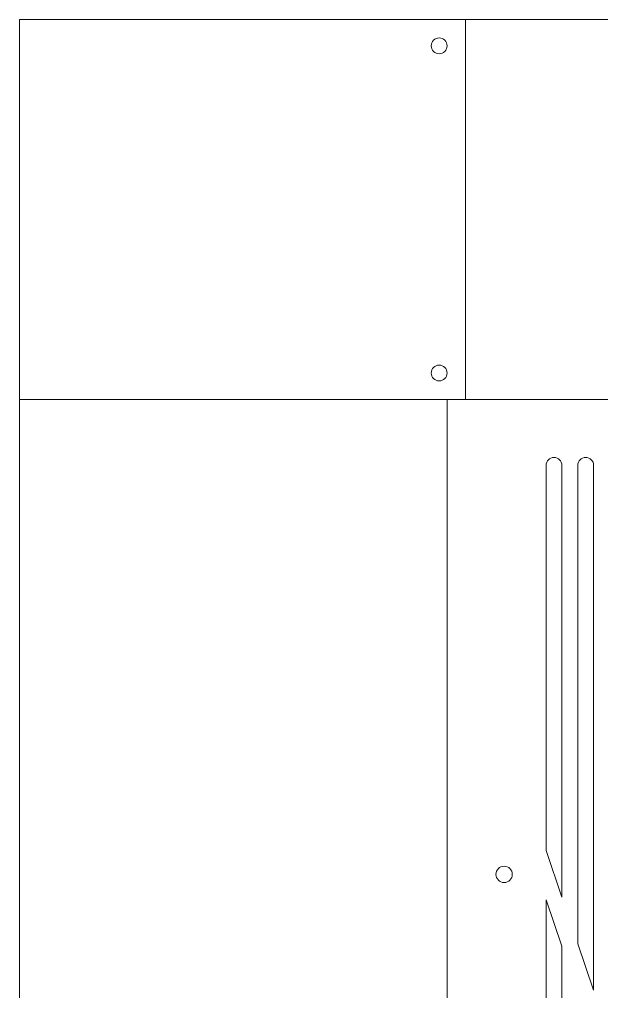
# Model space of a CAD drawing. Header units: inches. Extents: x 178 to 434, y 0 to 792.
# Drawn here: x 177.5 to 309.5, y 571.7 to 792.1 of the extents above; entities that cross this region are included whole.
import ezdxf

# ---------------------------------------------------------------- set-up
doc = ezdxf.new("R2010")
doc.units = ezdxf.units.IN
doc.header["$MEASUREMENT"] = 0

# ---------------------------------------------------------------- blocks, each defined once
blk = doc.blocks.new('block 216')
at = {"color": 7, "lineweight": 15, "true_color": 0xffffff}
blk.add_open_spline([(285.54, 598.23), (285.54, 599.25), (286.37, 600.08), (287.39, 600.08), (288.42, 600.08), (289.25, 599.25), (289.25, 598.23), (289.25, 597.2), (288.42, 596.37), (287.39, 596.37), (286.37, 596.37), (285.54, 597.2), (285.54, 598.23), (285.54, 598.23), (285.54, 598.23), (285.54, 598.23)], degree=3, knots=[0, 0, 0, 0, 1, 1, 1, 2, 2, 2, 3, 3, 3, 4, 4, 4, 5, 5, 5, 5], dxfattribs=at)
blk = doc.blocks.new('block 261')
at = {"color": 7, "lineweight": 15, "true_color": 0xffffff}
blk.add_lwpolyline([(300.5, 476.93), (300.5, 581.92)], dxfattribs=at)
blk = doc.blocks.new('block 262')
at = {"color": 7, "lineweight": 15, "true_color": 0xffffff}
blk.add_lwpolyline([(296.91, 592.48), (300.5, 581.92)], dxfattribs=at)
blk = doc.blocks.new('block 263')
at = {"color": 7, "lineweight": 15, "true_color": 0xffffff}
blk.add_lwpolyline([(296.91, 592.48), (296.91, 466.37)], dxfattribs=at)
blk = doc.blocks.new('block 272')
at = {"color": 7, "lineweight": 15, "true_color": 0xffffff}
blk.add_lwpolyline([(307.68, 571.95), (307.68, 690.96)], dxfattribs=at)
blk = doc.blocks.new('block 273')
at = {"color": 7, "lineweight": 15, "true_color": 0xffffff}
blk.add_open_spline([(307.68, 690.96), (307.68, 691.96), (306.87, 692.76), (305.88, 692.76), (304.89, 692.76), (304.09, 691.96), (304.09, 690.96)], degree=3, knots=[0, 0, 0, 0, 1, 1, 1, 2, 2, 2, 2], dxfattribs=at)
blk = doc.blocks.new('block 274')
at = {"color": 7, "lineweight": 15, "true_color": 0xffffff}
blk.add_lwpolyline([(304.09, 690.96), (304.09, 582.51)], dxfattribs=at)
blk = doc.blocks.new('block 275')
at = {"color": 7, "lineweight": 15, "true_color": 0xffffff}
blk.add_lwpolyline([(304.09, 582.51), (307.68, 571.95)], dxfattribs=at)
blk = doc.blocks.new('block 276')
at = {"color": 7, "lineweight": 15, "true_color": 0xffffff}
blk.add_lwpolyline([(300.5, 593.07), (300.5, 690.96)], dxfattribs=at)
blk = doc.blocks.new('block 277')
at = {"color": 7, "lineweight": 15, "true_color": 0xffffff}
blk.add_open_spline([(300.5, 690.96), (300.5, 691.96), (299.69, 692.76), (298.7, 692.76), (297.71, 692.76), (296.91, 691.96), (296.91, 690.96)], degree=3, knots=[0, 0, 0, 0, 1, 1, 1, 2, 2, 2, 2], dxfattribs=at)
blk = doc.blocks.new('block 278')
at = {"color": 7, "lineweight": 15, "true_color": 0xffffff}
blk.add_lwpolyline([(296.91, 690.96), (296.91, 603.63)], dxfattribs=at)
blk = doc.blocks.new('block 279')
at = {"color": 7, "lineweight": 15, "true_color": 0xffffff}
blk.add_lwpolyline([(296.91, 603.63), (300.5, 593.07)], dxfattribs=at)
blk = doc.blocks.new('block 323')
at = {"color": 7, "lineweight": 15, "true_color": 0xffffff}
blk.add_lwpolyline([(278.66, 792.08), (379.77, 792.08)], dxfattribs=at)
blk = doc.blocks.new('block 325')
at = {"color": 7, "lineweight": 15, "true_color": 0xffffff}
blk.add_lwpolyline([(379.77, 705.92), (278.66, 705.92)], dxfattribs=at)
blk = doc.blocks.new('block 326')
at = {"color": 7, "lineweight": 15, "true_color": 0xffffff}
blk.add_lwpolyline([(278.66, 705.92), (278.66, 792.08)], dxfattribs=at)
blk = doc.blocks.new('block 329')
at = {"color": 7, "lineweight": 15, "true_color": 0xffffff}
blk.add_lwpolyline([(177.55, 792.08), (278.66, 792.08)], dxfattribs=at)
blk = doc.blocks.new('block 330')
at = {"color": 7, "lineweight": 15, "true_color": 0xffffff}
blk.add_lwpolyline([(278.66, 705.92), (177.55, 705.92)], dxfattribs=at)
blk = doc.blocks.new('block 331')
at = {"color": 7, "lineweight": 15, "true_color": 0xffffff}
blk.add_open_spline([(270.88, 711.91), (270.88, 712.9), (271.69, 713.7), (272.68, 713.7), (273.67, 713.7), (274.47, 712.9), (274.47, 711.91), (274.47, 710.91), (273.67, 710.11), (272.68, 710.11), (271.69, 710.11), (270.88, 710.91), (270.88, 711.91), (270.88, 711.91), (270.88, 711.91), (270.88, 711.91)], degree=3, knots=[0, 0, 0, 0, 1, 1, 1, 2, 2, 2, 3, 3, 3, 4, 4, 4, 5, 5, 5, 5], dxfattribs=at)
blk = doc.blocks.new('block 332')
at = {"color": 7, "lineweight": 15, "true_color": 0xffffff}
blk.add_open_spline([(270.88, 786.1), (270.88, 787.09), (271.69, 787.89), (272.68, 787.89), (273.67, 787.89), (274.47, 787.09), (274.47, 786.1), (274.47, 785.1), (273.67, 784.3), (272.68, 784.3), (271.69, 784.3), (270.88, 785.1), (270.88, 786.1), (270.88, 786.1), (270.88, 786.1), (270.88, 786.1)], degree=3, knots=[0, 0, 0, 0, 1, 1, 1, 2, 2, 2, 3, 3, 3, 4, 4, 4, 5, 5, 5, 5], dxfattribs=at)
blk = doc.blocks.new('block 333')
at = {"color": 7, "lineweight": 15, "true_color": 0xffffff}
blk.add_lwpolyline([(177.55, 705.92), (177.55, 792.08)], dxfattribs=at)
blk = doc.blocks.new('block 334')
at = {"color": 7, "lineweight": 15, "true_color": 0xffffff}
blk.add_lwpolyline([(274.47, 705.92), (274.47, 352.92)], dxfattribs=at)
blk = doc.blocks.new('block 335')
at = {"color": 7, "lineweight": 15, "true_color": 0xffffff}
blk.add_lwpolyline([(177.55, 352.92), (177.55, 705.92)], dxfattribs=at)

msp = doc.modelspace()

# ---------------------------------------------------------------- block references
for name in ['block 329', 'block 333', 'block 323', 'block 326', 'block 332', 'block 331', 'block 330', 'block 335', 'block 334', 'block 325', 'block 277', 'block 273', 'block 278', 'block 276', 'block 274', 'block 272', 'block 279', 'block 216', 'block 262', 'block 263', 'block 261', 'block 275']:
    msp.add_blockref(name, (0, 0))

doc.saveas('drawing.dxf')
